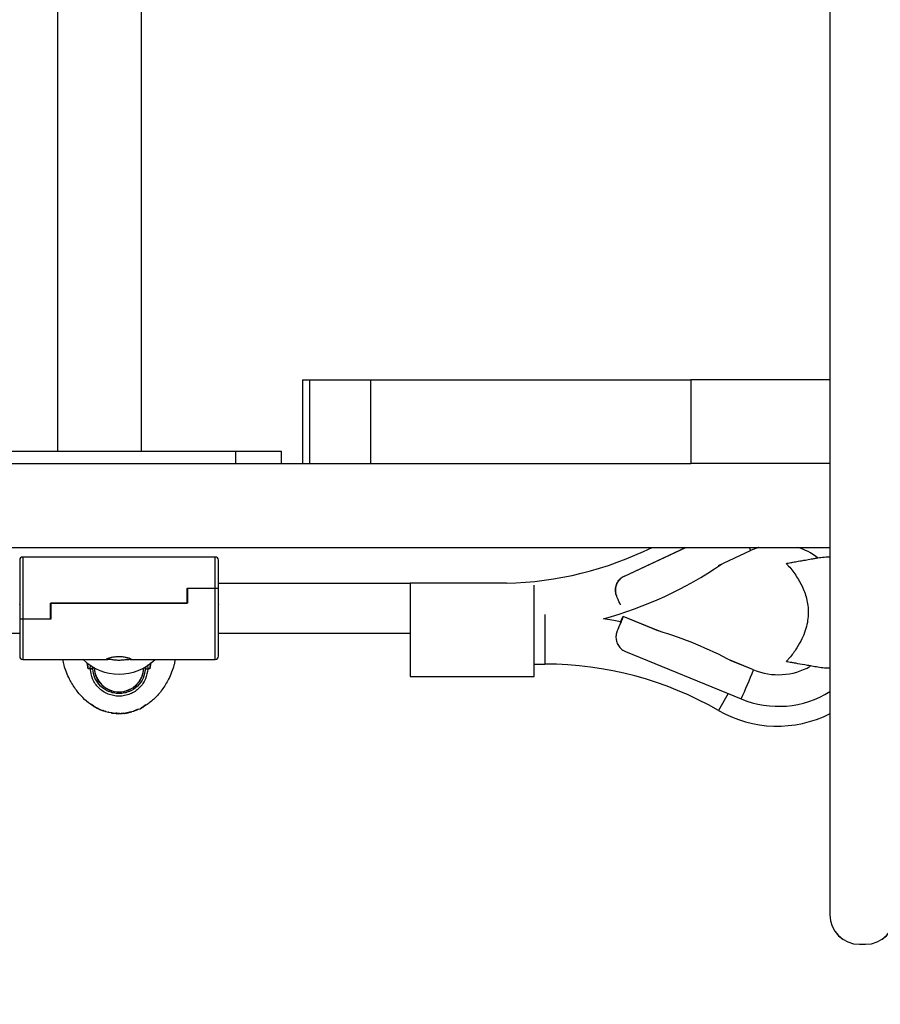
# Model space of a CAD drawing. Header units: millimetres. Extents: x -7083 to 7374, y -8368 to 7509.
# Drawn here: x -3755.7 to -3478.5, y 123.7 to 441 of the extents above; entities that cross this region are included whole.
import ezdxf

# ---------------------------------------------------------------- set-up
doc = ezdxf.new("R2010")
doc.units = ezdxf.units.MM
for name, color, linetype in [('DIKOM_ОБЪЕКТ', 7, 'Continuous'), ('DIKOM_РАЗМЕР_ЗОНА', 7, 'Continuous'), ('DIKOM_РАЗМЕР_ОБЪЕКТА', 7, 'Continuous')]:
    doc.layers.add(name, color=color, linetype=linetype)
doc.styles.add('style1', font='arial.ttf', dxfattribs={"width": 0.8})
doc.dimstyles.new('1-50', dxfattribs={"dimtxt": 300, "dimasz": 200, "dimexe": 100, "dimexo": 0, "dimgap": 100, "dimtad": 1, "dimtxsty": 'style1', "dimcen": 200, "dimclrd": 7, "dimclre": 7, "dimclrt": 7, "dimadec": 1, "dimazin": 2, "dimtfac": 1, "dimtmove": 0, "dimatfit": 2, "dimfxl": 0, "dimlwd": 25, "dimlwe": 18, "dimarcsym": 0})

# ---------------------------------------------------------------- blocks, each defined once
blk = doc.blocks.new('*D10')
at = {"layer": 'Defpoints', "color": 0, "transparency": 16777216}
for p in [(-5583.43, 647.96), (4593.55, 648.92), (4593.55, -5902.54)]:
    blk.add_point(p, dxfattribs=at)
at = {"layer": 'DIKOM_РАЗМЕР_ОБЪЕКТА', "color": 7, "lineweight": 18, "transparency": 16777216}
for p, q in [((-5583.43, 647.96), (-5583.43, -6002.54)), ((4593.55, 648.92), (4593.55, -6002.54))]:
    blk.add_line(p, q, dxfattribs=at)
at = {"layer": 'DIKOM_РАЗМЕР_ОБЪЕКТА', "color": 7, "lineweight": 25, "transparency": 16777216}
blk.add_line((-5383.43, -5902.54), (4393.55, -5902.54), dxfattribs=at)
at = {"layer": 'DIKOM_РАЗМЕР_ОБЪЕКТА', "color": 7, "transparency": 16777216}
for points in [[(-5383.43, -5869.2), (-5383.43, -5935.87), (-5583.43, -5902.54)], [(4393.55, -5869.2), (4393.55, -5935.87), (4593.55, -5902.54)]]:
    blk.add_solid(points, dxfattribs=at)
at = {"layer": 'DIKOM_РАЗМЕР_ОБЪЕКТА', "color": 7, "transparency": 16777216, "insert": (-226.13, -5649.37), "char_height": 300, "attachment_point": 5, "style": 'style1'}
blk.add_mtext('10150', dxfattribs=at)
blk = doc.blocks.new('*D13')
at = {"layer": 'Defpoints', "color": 0, "transparency": 16777216}
for p in [(6593.53, 996.24), (-7083.43, 647.96), (6593.53, -8268.31)]:
    blk.add_point(p, dxfattribs=at)
at = {"layer": 'DIKOM_РАЗМЕР_ЗОНА', "color": 7, "lineweight": 18, "transparency": 16777216}
for p, q in [((6593.53, 996.24), (6593.53, -8368.31)), ((-7083.43, 647.96), (-7083.43, -8368.31))]:
    blk.add_line(p, q, dxfattribs=at)
at = {"layer": 'DIKOM_РАЗМЕР_ЗОНА', "color": 7, "lineweight": 25, "transparency": 16777216}
blk.add_line((-6883.43, -8268.31), (6393.53, -8268.31), dxfattribs=at)
at = {"layer": 'DIKOM_РАЗМЕР_ЗОНА', "color": 7, "transparency": 16777216}
for points in [[(-6883.43, -8234.97), (-6883.43, -8301.64), (-7083.43, -8268.31)], [(6393.53, -8234.97), (6393.53, -8301.64), (6593.53, -8268.31)]]:
    blk.add_solid(points, dxfattribs=at)
at = {"layer": 'DIKOM_РАЗМЕР_ЗОНА', "color": 7, "transparency": 16777216, "insert": (322.1, -8015.03), "char_height": 300, "attachment_point": 5, "style": 'style1'}
blk.add_mtext('13650', dxfattribs=at)

msp = doc.modelspace()

# ---------------------------------------------------------------- linework, layer by layer
at = {"layer": 'DIKOM_ОБЪЕКТ', "color": 7, "linetype": 'Continuous', "lineweight": 15}
for p, q in [((-3743.507, 993.956), (-3743.507, 301.956)), ((-3716.507, 301.956), (-3716.507, 993.956)), ((-3664.623, 324.956), (-3664.623, 297.956)), ((-3664.623, 324.956), (-3662.313, 324.956)), ((-3662.313, 324.956), (-3662.313, 297.956)), ((-3662.313, 324.956), (-3642.697, 324.956)), ((-3642.697, 324.956), (-3642.697, 297.956)), ((-3642.697, 324.956), (-3539.516, 324.956)), ((-3539.516, 324.956), (-3539.516, 297.956)), ((-3494.712, 324.956), (-3539.516, 324.956)), ((-3763.491, 301.956), (-3686.2, 301.956)), ((-3686.2, 301.956), (-3686.2, 297.956)), ((-3686.2, 301.956), (-3671.361, 301.956)), ((-3671.361, 297.956), (-3671.361, 301.956)), ((-4809.346, 297.956), (-3542.795, 297.956)), ((-3542.795, 297.956), (-3539.516, 297.956)), ((-3494.712, 297.956), (-3539.516, 297.956)), ((-4855.555, 270.956), (-3494.704, 270.956)), ((-3560.921, 261.714), (-3541.186, 270.956)), ((-3560.917, 261.695), (-3541.141, 270.956)), ((-3530.603, 265.061), (-3520.246, 269.911)), ((-3692.712, 267.839), (-3754.712, 267.839)), ((-3754.712, 267.839), (-3754.712, 247.967)), ((-3692.712, 257.819), (-3692.712, 267.839)), ((-3494.95, 267.955), (-3494.712, 267.694)), ((-3560.917, 261.695), (-3560.921, 261.714)), ((-3701.712, 257.819), (-3692.712, 257.819)), ((-3701.712, 252.916), (-3701.712, 257.819)), ((-3701.612, 257.512), (-3701.712, 257.512)), ((-3701.612, 257.722), (-3701.612, 252.916)), ((-3692.712, 257.722), (-3701.612, 257.722)), ((-3692.712, 234.839), (-3692.712, 257.722)), ((-3629.938, 259.339), (-3691.712, 259.339)), ((-3598.906, 259.373), (-3629.938, 259.373)), ((-3629.938, 259.373), (-3629.938, 229.373)), ((-3589.938, 229.373), (-3589.938, 258.788)), ((-3563.703, 256.204), (-3563.699, 256.183)), ((-3755.712, 252.533), (-3755.712, 252.645)), ((-3745.812, 252.916), (-3701.712, 252.916)), ((-3745.812, 247.967), (-3745.812, 252.916)), ((-3745.812, 252.533), (-3745.712, 252.533)), ((-3745.812, 252.39), (-3745.712, 252.39)), ((-3745.712, 252.916), (-3745.712, 247.864)), ((-3701.612, 252.916), (-3745.712, 252.916)), ((-3691.712, 252.645), (-3691.712, 252.533)), ((-3754.712, 247.967), (-3745.812, 247.967)), ((-3745.712, 247.864), (-3754.712, 247.864)), ((-3754.712, 247.864), (-3754.712, 234.839)), ((-3745.812, 247.864), (-3745.812, 247.967)), ((-3586.487, 249.339), (-3586.487, 233.339)), ((-3549.804, 243.959), (-3561.301, 248.667)), ((-3549.912, 244.002), (-3561.3, 248.665)), ((-3991.712, 243.339), (-3755.712, 243.339)), ((-3691.712, 243.339), (-3629.938, 243.339)), ((-3563.221, 244.026), (-3563.225, 244.049)), ((-3563.537, 241.024), (-3563.533, 241.005)), ((-3754.712, 234.839), (-3727.341, 234.839)), ((-3726.147, 234.791), (-3726.61, 234.83)), ((-3720.81, 234.83), (-3721.276, 234.791)), ((-3720.076, 234.839), (-3692.712, 234.839)), ((-3560.528, 237.373), (-3523.262, 222.115)), ((-3733.976, 233.677), (-3733.67, 231.839)), ((-3733.67, 231.839), (-3733.976, 233.677)), ((-3732.957, 231.839), (-3733.67, 231.839)), ((-3732.957, 231.839), (-3733.67, 231.839)), ((-3732.957, 231.839), (-3732.882, 233.033)), ((-3732.228, 231.839), (-3732.228, 232.446)), ((-3732.197, 231.839), (-3732.212, 232.339)), ((-3715.212, 232.339), (-3715.226, 231.839)), ((-3715.195, 232.446), (-3715.195, 231.839)), ((-3714.542, 233.057), (-3714.466, 231.839)), ((-3713.753, 231.839), (-3714.466, 231.839)), ((-3713.753, 231.839), (-3714.466, 231.839)), ((-3713.753, 231.839), (-3713.413, 233.879)), ((-3713.413, 233.879), (-3713.753, 231.839)), ((-3589.938, 233.339), (-3586.487, 233.339)), ((-3519.301, 231.471), (-3526.818, 234.548)), ((-3519.299, 231.469), (-3526.537, 234.432)), ((-3629.938, 229.373), (-3589.938, 229.373)), ((-3527.482, 223.843), (-3530.612, 218.406)), ((-3732.882, 220.504), (-3731.793, 219.783)), ((-3732.873, 220.496), (-3732.779, 220.444)), ((-3732.663, 220.327), (-3732.792, 220.411)), ((-3732.779, 220.444), (-3732.672, 220.375)), ((-3732.672, 220.375), (-3732.583, 220.315)), ((-3732.583, 220.273), (-3732.663, 220.327)), ((-3732.583, 220.315), (-3731.267, 219.495)), ((-3731.801, 219.787), (-3732.583, 220.273)), ((-3731.794, 219.815), (-3731.794, 219.698)), ((-3730.745, 219.08), (-3731.794, 219.666)), ((-3731.548, 219.683), (-3731.548, 219.567)), ((-3731.548, 219.567), (-3731.373, 219.465)), ((-3731.373, 219.58), (-3731.373, 219.465)), ((-3731.267, 219.495), (-3730.572, 219.112)), ((-3730.971, 219.345), (-3730.971, 219.232)), ((-3730.971, 219.232), (-3730.879, 219.176)), ((-3730.879, 219.289), (-3730.879, 219.176)), ((-3730.776, 219.22), (-3730.752, 219.199)), ((-3730.776, 219.22), (-3730.776, 219.107)), ((-3730.745, 219.192), (-3730.552, 219.101)), ((-3730.742, 219.081), (-3730.742, 219.191)), ((-3730.618, 219.098), (-3730.742, 219.166)), ((-3730.572, 219.112), (-3730.424, 219.03)), ((-3730.424, 219.03), (-3729.92, 218.744)), ((-3717.058, 218.891), (-3716.94, 218.948)), ((-3716.94, 218.948), (-3716.949, 218.943)), ((-3716.94, 218.948), (-3716.498, 219.283)), ((-3716.187, 219.343), (-3716.55, 219.219)), ((-3716.187, 219.457), (-3716.396, 219.346)), ((-3716.248, 219.444), (-3715.223, 220.06)), ((-3716.187, 219.457), (-3715.96, 219.616)), ((-3715.91, 219.5), (-3716.187, 219.343)), ((-3715.96, 219.5), (-3715.96, 219.616)), ((-3715.023, 220.171), (-3715.91, 219.616)), ((-3715.91, 219.644), (-3715.91, 219.528)), ((-3715.224, 220.018), (-3715.71, 219.715)), ((-3715.023, 220.163), (-3715.023, 220.051)), ((-3729.92, 218.744), (-3729.731, 218.627)), ((-3729.654, 218.569), (-3729.774, 218.638)), ((-3729.731, 218.627), (-3729.651, 218.567)), ((-3729.651, 218.567), (-3729.654, 218.569)), ((-3729.654, 218.569), (-3729.654, 218.569)), ((-3729.028, 218.318), (-3729.651, 218.567)), ((-3729.028, 218.425), (-3727.94, 218.058)), ((-3728.828, 218.374), (-3728.14, 218.142)), ((-3728.139, 218.104), (-3728.828, 218.335)), ((-3727.94, 218.056), (-3727.94, 217.954)), ((-3727.15, 217.744), (-3727.94, 217.954)), ((-3727.15, 217.847), (-3726.844, 217.803)), ((-3726.952, 217.825), (-3726.262, 217.687)), ((-3726.262, 217.649), (-3726.95, 217.787)), ((-3726.26, 217.649), (-3726.262, 217.649)), ((-3726.062, 217.628), (-3726.062, 217.548)), ((-3725.932, 217.526), (-3725.053, 217.506)), ((-3725.638, 217.469), (-3725.924, 217.518)), ((-3725.409, 217.441), (-3725.409, 217.542)), ((-3724.722, 217.499), (-3723.678, 217.464)), ((-3724.694, 217.482), (-3724.694, 217.382)), ((-3724.683, 217.379), (-3724.659, 217.376)), ((-3724.659, 217.376), (-3724.404, 217.355)), ((-3724.463, 217.49), (-3724.625, 217.486)), ((-3724.625, 217.386), (-3724.625, 217.486)), ((-3723.712, 217.339), (-3724.404, 217.355)), ((-3723.177, 217.349), (-3723.712, 217.339)), ((-3723.617, 217.446), (-3723.617, 217.46)), ((-3723.111, 217.374), (-3723.111, 217.361)), ((-3722.114, 217.527), (-3722.114, 217.424)), ((-3722.102, 217.53), (-3722.084, 217.539)), ((-3722.084, 217.539), (-3722.084, 217.438)), ((-3722.084, 217.433), (-3722.084, 217.438)), ((-3720.656, 217.664), (-3720.667, 217.659)), ((-3720.656, 217.767), (-3720.65, 217.764)), ((-3720.656, 217.767), (-3720.656, 217.664)), ((-3720.641, 217.661), (-3720.641, 217.764)), ((-3719.577, 217.926), (-3719.672, 217.913)), ((-3719.646, 217.932), (-3719.577, 217.926)), ((-3718.98, 218.111), (-3719.577, 217.926)), ((-3718.98, 218.216), (-3718.093, 218.543)), ((-3718.78, 218.27), (-3718.782, 218.269)), ((-3718.78, 218.308), (-3717.749, 218.708)), ((-3718.293, 218.448), (-3718.78, 218.27)), ((-3718.093, 218.462), (-3718.093, 218.57)), ((-3717.817, 218.548), (-3718.093, 218.435)), ((-3717.817, 218.657), (-3718.043, 218.591)), ((-3718.043, 218.591), (-3718.043, 218.483)), ((-3717.817, 218.657), (-3717.532, 218.786)), ((-3717.454, 218.778), (-3717.817, 218.548)), ((-3717.499, 218.792), (-3717.058, 218.891)), ((-3717.058, 218.891), (-3717.049, 218.895)), ((-3485.212, 143.051), (-3483.212, 143.051)), ((-3485.212, 143.043), (-3485.212, 143.051)), ((-3485.212, 143.043), (-3483.212, 143.043)), ((-3483.212, 143.043), (-3483.212, 143.051))]:
    msp.add_line(p, q, dxfattribs=at)
at = {"layer": 'DIKOM_ОБЪЕКТ', "color": 7, "linetype": 'Continuous', "lineweight": 15, "flags": 128}
for points in [[(-3517.549, 270.956), (-3517.66, 270.921), (-3520.246, 269.913)], [(-3562.108, 246.996), (-3564.314, 247.404), (-3567.633, 247.943)], [(-3731.991, 232.307), (-3732.034, 232.332), (-3732.228, 232.446)]]:
    msp.add_lwpolyline(points, dxfattribs=at)
at = {"layer": 'DIKOM_ОБЪЕКТ', "color": 7, "linetype": 'Continuous', "lineweight": 15}
for centre, radius, start, end in [((-3601.654, 371.339), 112, 271.40585, 296.32671), ((-3495.362, 282.031), 27.678, 203.58664, 205.96517), ((-3511.337, 250.896), 20.999, 52.81695, 72.8), ((-3754.712, 266.839), 1, 90, 180), ((-3692.712, 266.839), 1, 0, 90), ((-3601.654, 371.339), 128, 285.41362, 304.22814), ((-3586.487, 121.339), 128, 61.97217, 73.39658), ((-3754.712, 235.839), 1, 180, 270), ((-3723.712, 246.638), 16.55, 225.4737, 314.5263), ((-3692.712, 235.839), 1, 270, 0), ((-3723.712, 232.339), 8, 181.36949, 358.63044), ((-3723.717, 232.391), 7.995, 181.74356, 270.03651), ((-3723.707, 232.391), 7.995, 269.96349, 358.25637), ((-3723.712, 232.339), 8.5, 356.62771, 0.65476), ((-3586.487, 121.339), 112, 60.07357, 90), ((-3511.342, 250.906), 21.003, 247.73529, 299.45933), ((-3739.003, 319.032), 236.51, 335.80894, 338.2701), ((-3511.303, 250.719), 31.003, 247.31061, 302.44424), ((-3511.654, 251.339), 38, 240.07357, 296.60132), ((-3485.213, 152.55), 9.499, 180.00538, 270.00538), ((-3485.212, 152.543), 9.5, 180, 270), ((-3483.211, 152.55), 9.499, 269.99462, 359.99462), ((-3483.212, 152.543), 9.5, 270, 0)]:
    msp.add_arc(centre, radius, start, end, dxfattribs=at)
for points, knots in [([(-3494.712, 1143.363), (-3494.712, 1143.159), (-3494.712, 1142.752), (-3494.712, 1141.129), (-3494.712, 1138.736), (-3494.712, 1135.455), (-3494.712, 1131.318), (-3494.712, 1126.313), (-3494.712, 1120.433), (-3494.712, 1113.658), (-3494.712, 1106.179), (-3494.712, 1098.122), (-3494.712, 1089.54), (-3494.712, 1080.217), (-3494.712, 1070.151), (-3494.712, 1058.434), (-3494.712, 1044.89), (-3494.712, 1029.284), (-3494.712, 1012.665), (-3494.712, 995.066), (-3494.712, 976.565), (-3494.712, 957.241), (-3494.712, 937.152), (-3494.712, 917.793), (-3494.712, 899.349), (-3494.712, 882.025), (-3494.712, 864.418), (-3494.712, 846.557), (-3494.712, 827.841), (-3494.712, 808.218), (-3494.712, 787.818), (-3494.712, 767.327), (-3494.712, 746.888), (-3494.712, 726.63), (-3494.712, 706.607), (-3494.712, 686.916), (-3494.712, 667.373), (-3494.712, 647.838), (-3494.712, 628.186), (-3494.712, 608.28), (-3494.712, 588.225), (-3494.712, 567.948), (-3494.712, 547.69), (-3494.712, 527.488), (-3494.712, 507.367), (-3494.712, 487.331), (-3494.712, 467.952), (-3494.712, 449.355), (-3494.712, 431.494), (-3494.712, 413.887), (-3494.712, 396.563), (-3494.712, 378.119), (-3494.712, 358.76), (-3494.712, 338.671), (-3494.712, 319.347), (-3494.712, 300.846), (-3494.712, 283.247), (-3494.712, 266.628), (-3494.712, 251.022), (-3494.712, 237.477), (-3494.712, 225.761), (-3494.712, 215.695), (-3494.712, 206.372), (-3494.712, 197.79), (-3494.712, 189.682), (-3494.712, 182.117), (-3494.712, 175.245), (-3494.712, 169.299), (-3494.712, 164.292), (-3494.712, 160.217), (-3494.712, 157.03), (-3494.712, 154.717), (-3494.712, 153.144), (-3494.712, 152.747), (-3494.712, 152.549)], [0, 0, 0, 0, 0.0128598, 0.0257173, 0.0389038, 0.0521823, 0.0656745, 0.0790933, 0.0926104, 0.1063625, 0.1201183, 0.1328766, 0.14563, 0.1584904, 0.1714398, 0.1843946, 0.2007532, 0.2171121, 0.2335559, 0.25, 0.2664438, 0.2828879, 0.2992465, 0.3156054, 0.3285599, 0.3415094, 0.3543698, 0.3671231, 0.3798817, 0.3938871, 0.4078897, 0.4216383, 0.4353013, 0.4487661, 0.4618071, 0.4747419, 0.4873695, 0.5, 0.5128597, 0.5257172, 0.5389038, 0.5521823, 0.5656745, 0.5790933, 0.5926104, 0.6063625, 0.6201183, 0.6328766, 0.64563, 0.6584904, 0.6714398, 0.6843946, 0.7007532, 0.7171121, 0.7335559, 0.75, 0.7664438, 0.7828879, 0.7992465, 0.8156054, 0.8285599, 0.8415094, 0.8543698, 0.8671231, 0.8798817, 0.8938871, 0.9078897, 0.9216383, 0.9353013, 0.9487661, 0.9618071, 0.9747419, 0.9873695, 1, 1, 1, 1]), ([(-3755.712, 266.774), (-3755.712, 266.788), (-3755.712, 266.83), (-3755.712, 266.296), (-3755.712, 265.155), (-3755.712, 263.38), (-3755.712, 261.107), (-3755.712, 258.478), (-3755.712, 255.685), (-3755.712, 253.756), (-3755.712, 252.82)], [0, 0, 0, 0, 0.0591857, 0.1906948, 0.3276712, 0.4675544, 0.6074377, 0.7444141, 0.8759231, 1, 1, 1, 1]), ([(-3691.712, 257.718), (-3691.712, 258.405), (-3691.712, 259.803), (-3691.712, 261.697), (-3691.712, 263.395), (-3691.712, 264.804), (-3691.712, 265.878), (-3691.712, 266.55), (-3691.712, 266.851), (-3691.712, 266.81), (-3691.712, 266.8)], [0, 0, 0, 0, 0.1296971, 0.2641905, 0.4020827, 0.5417394, 0.6813961, 0.8192883, 0.9537816, 1, 1, 1, 1]), ([(-3508.728, 265.795), (-3508.719, 265.796), (-3508.674, 265.804), (-3508.212, 265.886), (-3507.298, 266.047), (-3505.874, 266.298), (-3504.118, 266.608), (-3502.182, 266.949), (-3500.531, 267.24), (-3499.442, 267.432), (-3499.06, 267.5)], [0, 0, 0, 0, 0.0358508, 0.184882, 0.337341, 0.5026351, 0.6737688, 0.8001309, 0.9299216, 1, 1, 1, 1]), ([(-3499.06, 267.5), (-3498.404, 267.605), (-3497.069, 267.818), (-3495.663, 267.896), (-3494.949, 267.935)], [0, 0, 0, 0, 0.491673, 1, 1, 1, 1]), ([(-3508.778, 265.748), (-3508.521, 265.478), (-3507.274, 264.169), (-3505.341, 261.506), (-3503.182, 257.657), (-3502.036, 254.059), (-3501.65, 251.002), (-3501.668, 248.571), (-3502.045, 246.031), (-3502.826, 243.386), (-3504.053, 240.634), (-3505.794, 237.796), (-3507.407, 235.608), (-3508.515, 234.444), (-3508.774, 234.172)], [0, 0, 0, 0, 0.0315499, 0.1532238, 0.2774751, 0.4042885, 0.4697777, 0.5377301, 0.6094188, 0.6864204, 0.7705471, 0.8637642, 0.9681167, 1, 1, 1, 1]), ([(-3560.921, 261.714), (-3561.405, 261.426), (-3562.373, 260.851), (-3563.362, 259.447), (-3563.757, 258.123), (-3563.839, 257.01), (-3563.715, 256.495), (-3563.647, 256.214)], [0, 0, 0, 0, 0.247242, 0.4945672, 0.7385583, 0.8578832, 1, 1, 1, 1]), ([(-3563.377, 255.176), (-3563.542, 255.646), (-3563.752, 256.242), (-3563.825, 257.414), (-3563.675, 258.609), (-3562.972, 260.065), (-3561.986, 261.113), (-3561.214, 261.533), (-3560.917, 261.695)], [0, 0, 0, 0, 0.2108113, 0.2669545, 0.4674024, 0.6676795, 0.8722833, 1, 1, 1, 1]), ([(-3692.712, 257.819), (-3692.603, 257.818), (-3692.386, 257.816), (-3692.096, 257.8), (-3691.87, 257.776), (-3691.734, 257.747), (-3691.719, 257.727), (-3691.712, 257.718)], [0, 0, 0, 0, 0.2016569, 0.4031747, 0.6086192, 0.8233102, 1, 1, 1, 1]), ([(-3691.712, 257.622), (-3691.723, 257.634), (-3691.747, 257.657), (-3691.934, 257.688), (-3692.205, 257.711), (-3692.483, 257.721), (-3692.654, 257.722), (-3692.712, 257.722)], [0, 0, 0, 0, 0.2289509, 0.4581302, 0.6806128, 0.892388, 1, 1, 1, 1]), ([(-3562.139, 252.395), (-3562.161, 252.445), (-3562.393, 252.959), (-3562.88, 254.057), (-3563.322, 255.051), (-3563.377, 255.176)], [0, 0, 0, 0, 0.086428, 0.8854181, 1, 1, 1, 1]), ([(-3691.712, 235.904), (-3691.712, 235.893), (-3691.712, 235.86), (-3691.712, 236.382), (-3691.712, 237.462), (-3691.712, 239.166), (-3691.712, 241.406), (-3691.712, 244.066), (-3691.712, 246.968), (-3691.712, 249.926), (-3691.712, 251.874), (-3691.712, 252.82)], [0, 0, 0, 0, 0.0574369, 0.1672606, 0.2836627, 0.4049041, 0.5287184, 0.6525328, 0.7737742, 0.8901763, 1, 1, 1, 1]), ([(-3755.712, 247.867), (-3755.7, 247.878), (-3755.676, 247.902), (-3755.489, 247.933), (-3755.218, 247.955), (-3754.94, 247.966), (-3754.769, 247.967), (-3754.712, 247.967)], [0, 0, 0, 0, 0.2289509, 0.4581302, 0.6806128, 0.892388, 1, 1, 1, 1]), ([(-3754.712, 247.864), (-3754.82, 247.863), (-3755.037, 247.861), (-3755.327, 247.845), (-3755.553, 247.821), (-3755.689, 247.793), (-3755.705, 247.773), (-3755.712, 247.764)], [0, 0, 0, 0, 0.2016569, 0.4031747, 0.6086192, 0.8233102, 1, 1, 1, 1]), ([(-3755.712, 247.764), (-3755.712, 247.024), (-3755.712, 245.517), (-3755.712, 243.379), (-3755.712, 241.377), (-3755.712, 239.604), (-3755.712, 238.13), (-3755.712, 237.001), (-3755.712, 236.258), (-3755.712, 235.872), (-3755.712, 235.877), (-3755.712, 235.878)], [0, 0, 0, 0, 0.1111413, 0.2263925, 0.3445564, 0.4642323, 0.5839082, 0.7020721, 0.8173234, 0.9284646, 1, 1, 1, 1]), ([(-3561.7, 247.749), (-3561.737, 247.637), (-3561.81, 247.412), (-3562.382, 246.03), (-3562.958, 244.677), (-3563.225, 244.049)], [0, 0, 0, 0, 0.3490613, 0.6981226, 1, 1, 1, 1]), ([(-3561.3, 248.665), (-3561.341, 248.54), (-3561.422, 248.29), (-3562.1, 246.652), (-3562.84, 244.919), (-3563.221, 244.026)], [0, 0, 0, 0, 0.3264339, 0.6528678, 1, 1, 1, 1]), ([(-3562.152, 246.881), (-3561.93, 247.366), (-3561.431, 248.461), (-3561.347, 248.592), (-3561.3, 248.665)], [0, 0, 0, 0, 0.4437017, 1, 1, 1, 1]), ([(-3562.129, 246.877), (-3562.029, 247.092), (-3561.753, 247.691), (-3561.721, 247.726), (-3561.7, 247.749)], [0, 0, 0, 0, 0.3601283, 1, 1, 1, 1]), ([(-3563.225, 244.049), (-3563.38, 243.586), (-3563.603, 242.918), (-3563.674, 241.857), (-3563.549, 241.325), (-3563.481, 241.034)], [0, 0, 0, 0, 0.5055032, 0.7296038, 1, 1, 1, 1]), ([(-3563.221, 244.026), (-3563.384, 243.546), (-3563.613, 242.87), (-3563.658, 241.598), (-3563.435, 240.324), (-3562.661, 238.899), (-3561.625, 237.901), (-3560.833, 237.519), (-3560.528, 237.373)], [0, 0, 0, 0, 0.2065003, 0.2907027, 0.4846568, 0.6784455, 0.8764209, 1, 1, 1, 1]), ([(-3732.882, 220.381), (-3733.754, 221.074), (-3735.56, 222.509), (-3737.832, 225.284), (-3739.888, 228.764), (-3741.275, 232.01), (-3741.702, 234.207), (-3741.825, 234.839)], [0, 0, 0, 0, 0.191819, 0.3972657, 0.6140913, 0.8890113, 1, 1, 1, 1]), ([(-3726.885, 234.862), (-3727.121, 234.849), (-3727.584, 234.823), (-3727.779, 234.899), (-3727.564, 235.078), (-3726.921, 235.334), (-3725.921, 235.594), (-3724.663, 235.774), (-3723.305, 235.806), (-3722.01, 235.683), (-3720.9, 235.452), (-3720.084, 235.182), (-3719.753, 235.002), (-3719.683, 234.883), (-3719.843, 234.823), (-3720.308, 234.849), (-3720.538, 234.862)], [0, 0, 0, 0, 0.0750202, 0.1469893, 0.2213014, 0.2955639, 0.3711252, 0.4477141, 0.5228415, 0.5962795, 0.6704373, 0.7465731, 0.8229213, 0.8530111, 0.9273232, 1, 1, 1, 1]), ([(-3726.147, 234.791), (-3726.279, 234.817), (-3726.446, 234.849), (-3726.627, 234.862), (-3726.747, 234.868), (-3726.83, 234.864), (-3726.885, 234.862)], [0, 0, 0, 0, 0.4919154, 0.6183153, 0.7447151, 1, 1, 1, 1]), ([(-3721.276, 234.791), (-3721.655, 234.719), (-3722.413, 234.575), (-3723.761, 234.508), (-3725.072, 234.585), (-3725.795, 234.724), (-3726.147, 234.791)], [0, 0, 0, 0, 0.2551925, 0.5105809, 0.7615558, 1, 1, 1, 1]), ([(-3721.276, 234.791), (-3721.144, 234.817), (-3720.977, 234.849), (-3720.796, 234.862), (-3720.676, 234.868), (-3720.594, 234.864), (-3720.538, 234.862)], [0, 0, 0, 0, 0.4919154, 0.6183153, 0.7447151, 1, 1, 1, 1]), ([(-3705.599, 234.839), (-3705.722, 234.207), (-3706.149, 232.01), (-3707.564, 228.694), (-3709.707, 225.103), (-3712.144, 222.206), (-3714.087, 220.751), (-3715.023, 220.051)], [0, 0, 0, 0, 0.1073963, 0.3734181, 0.595665, 0.8053332, 1, 1, 1, 1]), ([(-3732.197, 231.839), (-3732.203, 231.839), (-3732.216, 231.839), (-3732.314, 231.839), (-3732.457, 231.839), (-3732.626, 231.839), (-3732.794, 231.839), (-3732.902, 231.839), (-3732.952, 231.839), (-3732.957, 231.839)], [0, 0, 0, 0, 0.1776689, 0.355464, 0.5284254, 0.6893059, 0.8388085, 0.9829849, 1, 1, 1, 1]), ([(-3714.466, 231.839), (-3714.621, 230.719), (-3714.855, 229.038), (-3716.004, 227.002), (-3717.132, 225.637), (-3718.531, 224.5), (-3720.136, 223.646), (-3721.885, 223.118), (-3723.706, 222.939), (-3725.525, 223.115), (-3727.272, 223.64), (-3728.877, 224.489), (-3730.277, 225.623), (-3731.411, 226.99), (-3732.567, 229.028), (-3732.801, 230.717), (-3732.957, 231.839)], [0, 0, 0, 0, 0.1236911, 0.1857387, 0.2483043, 0.3106848, 0.3737376, 0.4369305, 0.4997195, 0.5628222, 0.625717, 0.6884277, 0.7512106, 0.8135181, 0.8760387, 1, 1, 1, 1]), ([(-3732.957, 231.839), (-3732.91, 231.839), (-3732.814, 231.839), (-3732.652, 231.839), (-3732.497, 231.839), (-3732.361, 231.839), (-3732.275, 231.839), (-3732.212, 231.839), (-3732.203, 231.839), (-3732.197, 231.839)], [0, 0, 0, 0, 0.1453522, 0.2908062, 0.4346798, 0.5822003, 0.7386241, 0.8216304, 1, 1, 1, 1]), ([(-3715.226, 231.839), (-3715.393, 230.821), (-3715.725, 228.788), (-3717.611, 226.15), (-3719.867, 224.627), (-3721.962, 223.961), (-3723.706, 223.777), (-3725.45, 223.959), (-3727.546, 224.622), (-3729.807, 226.144), (-3731.697, 228.783), (-3732.03, 230.819), (-3732.197, 231.839)], [0, 0, 0, 0, 0.1250393, 0.2495547, 0.3680978, 0.4323009, 0.4997762, 0.5672686, 0.6314895, 0.7500696, 0.8748252, 1, 1, 1, 1]), ([(-3715.226, 231.839), (-3715.22, 231.839), (-3715.207, 231.839), (-3715.109, 231.839), (-3714.966, 231.839), (-3714.797, 231.839), (-3714.629, 231.839), (-3714.521, 231.839), (-3714.471, 231.839), (-3714.466, 231.839)], [0, 0, 0, 0, 0.1776729, 0.3554709, 0.5284613, 0.689387, 0.8389277, 0.9831231, 1, 1, 1, 1]), ([(-3715.226, 231.839), (-3715.22, 231.839), (-3715.207, 231.839), (-3715.109, 231.839), (-3714.966, 231.839), (-3714.797, 231.839), (-3714.629, 231.839), (-3714.521, 231.839), (-3714.471, 231.839), (-3714.466, 231.839)], [0, 0, 0, 0, 0.1776749, 0.3554759, 0.5284469, 0.6893406, 0.8388591, 0.9830499, 1, 1, 1, 1]), ([(-3499.06, 232.411), (-3499.711, 232.526), (-3501.032, 232.759), (-3503.396, 233.176), (-3505.454, 233.539), (-3507.041, 233.819), (-3508.012, 233.99), (-3508.593, 234.092), (-3508.683, 234.108), (-3508.712, 234.113)], [0, 0, 0, 0, 0.1201169, 0.2436132, 0.4856046, 0.6250207, 0.767652, 0.9239569, 1, 1, 1, 1]), ([(-3494.93, 231.975), (-3495.625, 232.012), (-3497.037, 232.089), (-3498.378, 232.303), (-3499.06, 232.411)], [0, 0, 0, 0, 0.492153, 1, 1, 1, 1]), ([(-3732.882, 220.496), (-3732.882, 220.497), (-3732.882, 220.499), (-3732.876, 220.497), (-3732.873, 220.496)], [0, 0, 0, 0, 0.5382985, 1, 1, 1, 1]), ([(-3732.792, 220.411), (-3732.81, 220.422), (-3732.842, 220.442), (-3732.863, 220.452), (-3732.872, 220.457)], [0, 0, 0, 0, 0.5554613, 1, 1, 1, 1]), ([(-3731.794, 219.698), (-3731.794, 219.692), (-3731.794, 219.679), (-3731.794, 219.668), (-3731.794, 219.667), (-3731.794, 219.666)], [0, 0, 0, 0, 0.3227205, 0.6612684, 1, 1, 1, 1]), ([(-3731.794, 219.698), (-3731.788, 219.696), (-3731.776, 219.692), (-3731.733, 219.671), (-3731.676, 219.64), (-3731.611, 219.603), (-3731.567, 219.578), (-3731.548, 219.567)], [0, 0, 0, 0, 0.1935646, 0.3866518, 0.5918808, 0.8253496, 1, 1, 1, 1]), ([(-3731.373, 219.465), (-3731.272, 219.407), (-3731.13, 219.325), (-3731.007, 219.253), (-3730.971, 219.232)], [0, 0, 0, 0, 0.7093422, 1, 1, 1, 1]), ([(-3730.879, 219.176), (-3730.843, 219.153), (-3730.798, 219.124), (-3730.779, 219.11), (-3730.776, 219.107)], [0, 0, 0, 0, 0.7861616, 1, 1, 1, 1]), ([(-3730.776, 219.107), (-3730.763, 219.097), (-3730.743, 219.081), (-3730.745, 219.081), (-3730.746, 219.081)], [0, 0, 0, 0, 0.6498632, 1, 1, 1, 1]), ([(-3729.774, 218.638), (-3729.869, 218.689), (-3730.06, 218.793), (-3730.388, 218.972), (-3730.58, 219.077), (-3730.618, 219.098)], [0, 0, 0, 0, 0.4454409, 0.8892807, 1, 1, 1, 1]), ([(-3716.498, 219.283), (-3716.483, 219.294), (-3716.454, 219.318), (-3716.376, 219.369), (-3716.304, 219.412), (-3716.259, 219.438), (-3716.248, 219.444)], [0, 0, 0, 0, 0.2897913, 0.578469, 0.8983, 1, 1, 1, 1]), ([(-3716.187, 219.343), (-3716.155, 219.361), (-3716.102, 219.393), (-3716.026, 219.446), (-3715.982, 219.482), (-3715.96, 219.5)], [0, 0, 0, 0, 0.4116374, 0.7057622, 1, 1, 1, 1]), ([(-3715.91, 219.644), (-3715.911, 219.644), (-3715.912, 219.644), (-3715.917, 219.641), (-3715.924, 219.637), (-3715.933, 219.632), (-3715.942, 219.627), (-3715.952, 219.621), (-3715.957, 219.617), (-3715.959, 219.616), (-3715.96, 219.616)], [0, 0, 0, 0, 0.1133856, 0.2264612, 0.3474268, 0.4851455, 0.6400735, 0.804976, 0.9644508, 1, 1, 1, 1]), ([(-3715.91, 219.528), (-3715.911, 219.528), (-3715.912, 219.528), (-3715.917, 219.525), (-3715.924, 219.521), (-3715.933, 219.517), (-3715.942, 219.511), (-3715.952, 219.505), (-3715.957, 219.502), (-3715.959, 219.5), (-3715.96, 219.5)], [0, 0, 0, 0, 0.1136576, 0.2270085, 0.3481759, 0.4859087, 0.6406162, 0.8051115, 0.964221, 1, 1, 1, 1]), ([(-3715.71, 219.715), (-3715.741, 219.695), (-3715.8, 219.659), (-3715.864, 219.614), (-3715.901, 219.586), (-3715.907, 219.577), (-3715.91, 219.574)], [0, 0, 0, 0, 0.3210431, 0.6092588, 0.8267717, 1, 1, 1, 1]), ([(-3715.91, 219.5), (-3715.91, 219.501), (-3715.91, 219.503), (-3715.91, 219.514), (-3715.91, 219.523), (-3715.91, 219.528)], [0, 0, 0, 0, 0.4342359, 0.7170699, 1, 1, 1, 1]), ([(-3715.023, 220.127), (-3715.025, 220.128), (-3715.028, 220.13), (-3715.053, 220.119), (-3715.091, 220.099), (-3715.143, 220.069), (-3715.19, 220.04), (-3715.217, 220.022), (-3715.224, 220.018)], [0, 0, 0, 0, 0.1692361, 0.3383376, 0.5116822, 0.7068559, 0.9340643, 1, 1, 1, 1]), ([(-3715.223, 220.06), (-3715.193, 220.079), (-3715.141, 220.111), (-3715.077, 220.146), (-3715.038, 220.164), (-3715.025, 220.166), (-3715.023, 220.164), (-3715.023, 220.163)], [0, 0, 0, 0, 0.3222626, 0.5474094, 0.7738422, 0.9687966, 1, 1, 1, 1]), ([(-3729.028, 218.422), (-3729.025, 218.424), (-3729.019, 218.427), (-3728.984, 218.421), (-3728.934, 218.408), (-3728.879, 218.391), (-3728.843, 218.379), (-3728.828, 218.374)], [0, 0, 0, 0, 0.2107789, 0.4215645, 0.6332871, 0.8541508, 1, 1, 1, 1]), ([(-3728.828, 218.335), (-3728.831, 218.336), (-3728.855, 218.345), (-3728.902, 218.361), (-3728.962, 218.38), (-3729.005, 218.39), (-3729.027, 218.392), (-3729.028, 218.389), (-3729.028, 218.388)], [0, 0, 0, 0, 0.0208962, 0.2400483, 0.4595943, 0.6685103, 0.864344, 1, 1, 1, 1]), ([(-3728.14, 218.142), (-3728.116, 218.134), (-3728.067, 218.118), (-3728.004, 218.093), (-3727.959, 218.072), (-3727.943, 218.061), (-3727.941, 218.057), (-3727.94, 218.056)], [0, 0, 0, 0, 0.2409392, 0.481857, 0.7220743, 0.9538565, 1, 1, 1, 1]), ([(-3727.94, 218.023), (-3727.943, 218.026), (-3727.947, 218.031), (-3727.98, 218.047), (-3728.029, 218.067), (-3728.085, 218.087), (-3728.123, 218.099), (-3728.139, 218.104)], [0, 0, 0, 0, 0.2064104, 0.4125459, 0.6257716, 0.8486891, 1, 1, 1, 1]), ([(-3727.15, 217.846), (-3727.148, 217.848), (-3727.144, 217.852), (-3727.112, 217.852), (-3727.064, 217.846), (-3727.008, 217.837), (-3726.969, 217.828), (-3726.952, 217.825)], [0, 0, 0, 0, 0.2079243, 0.4159275, 0.6225756, 0.8312295, 1, 1, 1, 1]), ([(-3726.95, 217.787), (-3726.953, 217.787), (-3726.977, 217.793), (-3727.023, 217.802), (-3727.081, 217.812), (-3727.125, 217.817), (-3727.148, 217.817), (-3727.15, 217.814), (-3727.15, 217.812)], [0, 0, 0, 0, 0.0247111, 0.2325282, 0.4405212, 0.6441033, 0.8428046, 1, 1, 1, 1]), ([(-3726.262, 217.687), (-3726.239, 217.682), (-3726.191, 217.673), (-3726.13, 217.658), (-3726.085, 217.643), (-3726.065, 217.633), (-3726.063, 217.629), (-3726.062, 217.628)], [0, 0, 0, 0, 0.2288959, 0.4577174, 0.6880119, 0.9170963, 1, 1, 1, 1]), ([(-3726.062, 217.595), (-3726.064, 217.598), (-3726.068, 217.603), (-3726.101, 217.614), (-3726.151, 217.627), (-3726.207, 217.639), (-3726.244, 217.646), (-3726.26, 217.649)], [0, 0, 0, 0, 0.211221, 0.4223216, 0.6363903, 0.8534789, 1, 1, 1, 1]), ([(-3726.062, 217.548), (-3726.062, 217.548), (-3726.061, 217.547), (-3726.05, 217.544), (-3726.033, 217.54), (-3726.012, 217.537), (-3725.989, 217.533), (-3725.965, 217.529), (-3725.945, 217.527), (-3725.936, 217.526), (-3725.932, 217.526)], [0, 0, 0, 0, 0.1309723, 0.2618989, 0.3940022, 0.5277559, 0.6397848, 0.7729738, 0.906212, 1, 1, 1, 1]), ([(-3725.409, 217.441), (-3725.418, 217.442), (-3725.436, 217.443), (-3725.478, 217.448), (-3725.526, 217.453), (-3725.575, 217.46), (-3725.613, 217.465), (-3725.632, 217.468), (-3725.638, 217.469)], [0, 0, 0, 0, 0.1799818, 0.3599257, 0.5408445, 0.7231192, 0.906192, 1, 1, 1, 1]), ([(-3724.851, 217.453), (-3724.944, 217.444), (-3725.13, 217.428), (-3725.315, 217.437), (-3725.409, 217.441)], [0, 0, 0, 0, 0.4995653, 1, 1, 1, 1]), ([(-3725.053, 217.506), (-3725.013, 217.507), (-3724.933, 217.508), (-3724.811, 217.504), (-3724.74, 217.5), (-3724.722, 217.499)], [0, 0, 0, 0, 0.4276069, 0.8552031, 1, 1, 1, 1]), ([(-3724.694, 217.456), (-3724.722, 217.456), (-3724.787, 217.457), (-3724.828, 217.454), (-3724.851, 217.453)], [0, 0, 0, 0, 0.4413888, 1, 1, 1, 1]), ([(-3724.625, 217.486), (-3724.642, 217.486), (-3724.677, 217.486), (-3724.697, 217.484), (-3724.692, 217.483), (-3724.692, 217.482)], [0, 0, 0, 0, 0.4641293, 0.928248, 1, 1, 1, 1]), ([(-3724.625, 217.386), (-3724.642, 217.386), (-3724.677, 217.385), (-3724.697, 217.384), (-3724.692, 217.382), (-3724.692, 217.382)], [0, 0, 0, 0, 0.4641417, 0.928273, 1, 1, 1, 1]), ([(-3723.617, 217.446), (-3723.784, 217.427), (-3724.12, 217.389), (-3724.456, 217.387), (-3724.625, 217.386)], [0, 0, 0, 0, 0.499395, 1, 1, 1, 1]), ([(-3723.678, 217.464), (-3723.668, 217.464), (-3723.649, 217.463), (-3723.624, 217.462), (-3723.605, 217.459), (-3723.595, 217.455), (-3723.594, 217.452), (-3723.602, 217.448), (-3723.612, 217.447), (-3723.617, 217.446)], [0, 0, 0, 0, 0.1470181, 0.2940175, 0.4415465, 0.5901628, 0.7397815, 0.8898778, 1, 1, 1, 1]), ([(-3723.177, 217.349), (-3723.179, 217.349), (-3723.188, 217.35), (-3723.143, 217.364), (-3723.108, 217.375)], [0, 0, 0, 0, 0.2474932, 1, 1, 1, 1]), ([(-3723.111, 217.361), (-3723.127, 217.357), (-3723.16, 217.351), (-3723.171, 217.349), (-3723.177, 217.349)], [0, 0, 0, 0, 0.4982627, 1, 1, 1, 1]), ([(-3722.25, 217.49), (-3722.388, 217.471), (-3722.665, 217.432), (-3722.973, 217.386), (-3723.065, 217.369), (-3723.111, 217.361)], [0, 0, 0, 0, 0.3370217, 0.6741182, 1, 1, 1, 1]), ([(-3723.108, 217.375), (-3723.05, 217.388), (-3722.933, 217.414), (-3722.584, 217.473), (-3722.29, 217.518), (-3722.146, 217.54)], [0, 0, 0, 0, 0.3390936, 0.6780891, 1, 1, 1, 1]), ([(-3722.146, 217.54), (-3721.83, 217.587), (-3721.343, 217.66), (-3720.862, 217.744), (-3720.692, 217.773)], [0, 0, 0, 0, 0.6487792, 1, 1, 1, 1]), ([(-3722.127, 217.424), (-3721.843, 217.459), (-3721.334, 217.522), (-3720.832, 217.623), (-3720.611, 217.668)], [0, 0, 0, 0, 0.5591889, 1, 1, 1, 1]), ([(-3722.084, 217.438), (-3722.061, 217.444), (-3722.027, 217.454), (-3721.942, 217.472), (-3721.913, 217.478)], [0, 0, 0, 0, 0.6670925, 1, 1, 1, 1]), ([(-3721.913, 217.478), (-3721.856, 217.489), (-3721.775, 217.504), (-3721.673, 217.522), (-3721.642, 217.527)], [0, 0, 0, 0, 0.6989457, 1, 1, 1, 1]), ([(-3721.642, 217.527), (-3721.562, 217.54), (-3721.424, 217.563), (-3721.283, 217.585), (-3721.224, 217.594)], [0, 0, 0, 0, 0.5816608, 1, 1, 1, 1]), ([(-3721.224, 217.594), (-3721.131, 217.608), (-3720.991, 217.629), (-3720.881, 217.644), (-3720.843, 217.649)], [0, 0, 0, 0, 0.6625223, 1, 1, 1, 1]), ([(-3720.843, 217.649), (-3720.789, 217.655), (-3720.689, 217.666), (-3720.666, 217.665), (-3720.656, 217.664)], [0, 0, 0, 0, 0.5490379, 1, 1, 1, 1]), ([(-3720.692, 217.773), (-3720.532, 217.8), (-3720.212, 217.854), (-3719.838, 217.911), (-3719.709, 217.925), (-3719.646, 217.932)], [0, 0, 0, 0, 0.3379949, 0.6761508, 1, 1, 1, 1]), ([(-3719.672, 217.913), (-3719.755, 217.899), (-3719.921, 217.87), (-3720.302, 217.804), (-3720.577, 217.757), (-3720.684, 217.738)], [0, 0, 0, 0, 0.3789813, 0.7578033, 1, 1, 1, 1]), ([(-3718.98, 218.214), (-3718.979, 218.217), (-3718.977, 218.223), (-3718.949, 218.24), (-3718.904, 218.261), (-3718.846, 218.285), (-3718.802, 218.3), (-3718.78, 218.308)], [0, 0, 0, 0, 0.1910224, 0.3817312, 0.5805731, 0.7910057, 1, 1, 1, 1]), ([(-3718.782, 218.269), (-3718.806, 218.26), (-3718.853, 218.244), (-3718.915, 218.218), (-3718.959, 218.197), (-3718.978, 218.185), (-3718.98, 218.182), (-3718.98, 218.18)], [0, 0, 0, 0, 0.2303189, 0.4606571, 0.689041, 0.9070038, 1, 1, 1, 1]), ([(-3718.094, 218.506), (-3718.095, 218.507), (-3718.096, 218.51), (-3718.121, 218.506), (-3718.16, 218.495), (-3718.213, 218.478), (-3718.256, 218.462), (-3718.283, 218.452), (-3718.289, 218.45), (-3718.293, 218.448)], [0, 0, 0, 0, 0.1539215, 0.3419746, 0.5301438, 0.7262063, 0.9354935, 0.9630434, 1, 1, 1, 1]), ([(-3718.093, 218.57), (-3718.092, 218.571), (-3718.091, 218.572), (-3718.085, 218.574), (-3718.078, 218.578), (-3718.069, 218.581), (-3718.059, 218.585), (-3718.051, 218.588), (-3718.046, 218.59), (-3718.044, 218.59), (-3718.043, 218.591)], [0, 0, 0, 0, 0.1256389, 0.2510178, 0.3831584, 0.5244336, 0.6710367, 0.8159409, 0.952346, 1, 1, 1, 1]), ([(-3718.043, 218.483), (-3718.045, 218.482), (-3718.048, 218.481), (-3718.054, 218.479), (-3718.063, 218.476), (-3718.072, 218.472), (-3718.081, 218.468), (-3718.088, 218.465), (-3718.092, 218.463), (-3718.093, 218.462), (-3718.093, 218.462)], [0, 0, 0, 0, 0.1244338, 0.2486249, 0.3791282, 0.5188787, 0.6648028, 0.8103627, 0.9484857, 1, 1, 1, 1]), ([(-3718.093, 218.435), (-3718.093, 218.436), (-3718.093, 218.437), (-3718.093, 218.446), (-3718.093, 218.457), (-3718.093, 218.462)], [0, 0, 0, 0, 0.3455834, 0.672724, 1, 1, 1, 1]), ([(-3717.817, 218.548), (-3717.842, 218.538), (-3717.892, 218.518), (-3717.967, 218.497), (-3718.018, 218.487), (-3718.043, 218.483)], [0, 0, 0, 0, 0.3316217, 0.6657325, 1, 1, 1, 1]), ([(-3717.749, 218.708), (-3717.718, 218.721), (-3717.657, 218.746), (-3717.576, 218.775), (-3717.522, 218.79), (-3717.506, 218.792), (-3717.499, 218.792)], [0, 0, 0, 0, 0.2849458, 0.5706191, 0.8366659, 1, 1, 1, 1])]:
    msp.add_open_spline(points, degree=3, knots=knots, dxfattribs=at)
for points in [[(-3691.712, 252.82), (-3691.712, 253.646), (-3691.712, 255.297), (-3691.712, 256.847), (-3691.712, 257.622)], [(-3755.712, 252.82), (-3755.712, 251.988), (-3755.712, 250.324), (-3755.712, 248.686), (-3755.712, 247.867)]]:
    msp.add_open_spline(points, degree=3, dxfattribs=at)

# ---------------------------------------------------------------- dimensions: what is measured, and where the dimension line sits
at = {"layer": 'DIKOM_РАЗМЕР_ЗОНА'}
dim = msp.add_linear_dim(base=(6593.528, -8268.308), p1=(-7083.425, 647.956), p2=(6593.528, 996.237), text='13650', dimstyle='1-50', dxfattribs=at)
dim.commit()
dim.dimension.update_dxf_attribs({"geometry": '*D13', "text_midpoint": (322.101, -8268.308), "dimtype": 160})
at = {"layer": 'DIKOM_РАЗМЕР_ОБЪЕКТА'}
dim = msp.add_linear_dim(base=(4593.55, -5902.538), p1=(-5583.425, 647.956), p2=(4593.55, 648.921), text='10150', dimstyle='1-50', dxfattribs=at)
dim.commit()
dim.dimension.update_dxf_attribs({"geometry": '*D10', "text_midpoint": (-226.127, -5902.538), "dimtype": 160})

doc.saveas('drawing.dxf')
